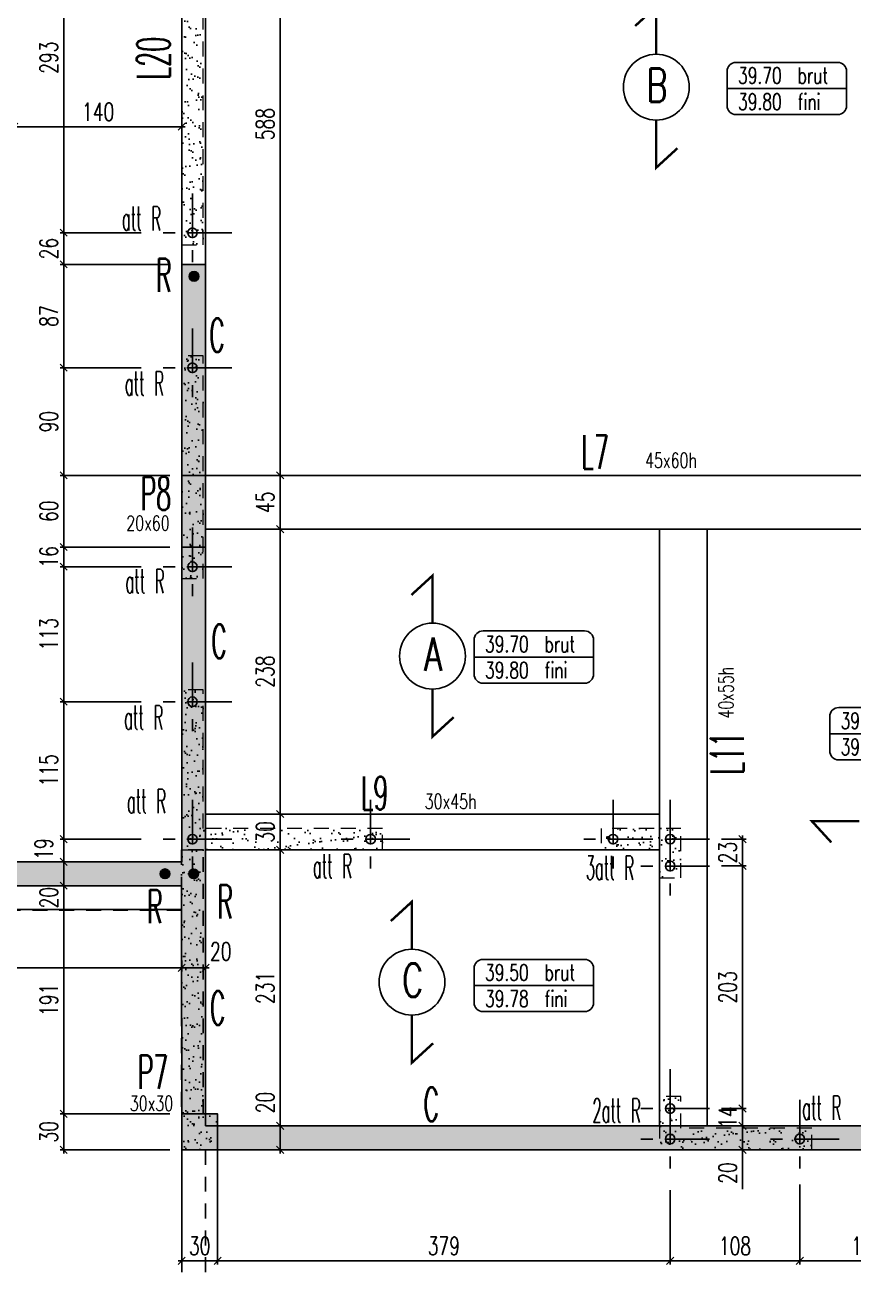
# Model space of a CAD drawing. Extents: x 308 to 437, y -199 to -146.
# Drawn here: x 351.72 to 358.66, y -180.92 to -170.46 of the extents above; entities that cross this region are included whole.
import ezdxf
from ezdxf.enums import TextEntityAlignment as Align

# ---------------------------------------------------------------- set-up
doc = ezdxf.new("R2010")
doc.units = 0
doc.header["$LTSCALE"] = 0.5
doc.header["$MEASUREMENT"] = 0
for name, pattern in [('AXES2', [1.125, 0.75, -0.125, 0.125, -0.125]), ('CACHE', [0.375, 0.25, -0.125]), ('DISCONTINU2', [0.375, 0.25, -0.125])]:
    doc.linetypes.add(name, pattern=pattern)
doc.layers.get('DEFPOINTS').update_dxf_attribs({"linetype": 'CONTINUOUS'})
for name, color, linetype in [('1_AJSA_vue2', 13, 'CONTINUOUS'), ('AXES', 6, 'AXES2'), ('COTATION', 7, 'CONTINUOUS'), ('HABILLAGE', 7, 'CONTINUOUS'), ('MURS', 3, 'CONTINUOUS'), ('PLANCHER', 7, 'CONTINUOUS'), ('POCHAGE', 254, 'CONTINUOUS'), ('POTEAUX', 1, 'CONTINUOUS'), ('POUTRES', 2, 'CONTINUOUS'), ('RAID', 1, 'CONTINUOUS'), ('RDC', 7, 'DISCONTINU2'), ('REPERAGE', 4, 'CONTINUOUS'), ('REPERE-CHAI', 4, 'CONTINUOUS'), ('REPERE-POT', 4, 'CONTINUOUS'), ('REPERE-POUT', 4, 'CONTINUOUS'), ('REPERE-RAID', 4, 'CONTINUOUS')]:
    doc.layers.add(name, color=color, linetype=linetype)
doc.styles.add('ROMANS8', font='romans.shx', dxfattribs={"width": 0.7})
doc.styles.get("Standard").update_dxf_attribs({"font": 'txt.shx'})
doc.dimstyles.new('COT50 cm', dxfattribs={"dimtxt": 0.15, "dimasz": 0.06, "dimexe": 0.03, "dimexo": 0.1, "dimgap": 0.05, "dimtad": 1, "dimdec": 0, "dimlfac": 100, "dimzin": 0, "dimdsep": 46, "dimtxsty": 'ROMANS8', "dimblk1": 'OBLIQUE', "dimblk2": 'OBLIQUE', "dimsah": 1, "dimcen": 0.03, "dimdle": 0.03, "dimclrt": 1, "dimadec": 0, "dimazin": 0, "dimtfac": 1, "dimtdec": 0, "dimtmove": 0, "dimatfit": 3, "dimfxl": 0, "dimtolj": 1, "dimtzin": 0, "dimlwd": -1, "dimlwe": -1, "dimarcsym": 0})
pattern_1 = [(37.5, (-513.79323, 160.44126), (-0.004409535, 0.134877664), [0, -0.1064, 0, -0.119, 0, -0.11375]), (7.5, (-513.79323, 160.44126), (0.12388437, 0.197550225), [0, -0.0574, 0, -0.0959, 0, -0.03675]), (327.5, (-513.87933, 160.44126), (0.21798993, 0.000396134), [0, -0.035, 0, -0.126, 0, -0.1645]), (317.5, (-513.87933, 160.44126), (0.21042886, 0.06143729), [0, -0.0175, 0, -0.0826, 0, -0.0945])]

# ---------------------------------------------------------------- blocks, each defined once
blk = doc.blocks.new('139')
at = {"layer": 'HABILLAGE', "color": 7}
blk.add_line((-0.665, 0), (0.665, 0), dxfattribs=at)
at = {"layer": 'HABILLAGE'}
blk.add_lwpolyline([(-0.565, -0.291), (0.565, -0.291, 0.414214), (0.665, -0.191), (0.665, 0.191, 0.414214), (0.565, 0.291), (-0.565, 0.291, 0.414214), (-0.665, 0.191), (-0.665, -0.191, 0.414214)], format="xyb", close=True, dxfattribs=at)
at = {"layer": 'HABILLAGE', "color": 1, "width": 0.7}
for s, p in [('brut', (0.121, 0.054)), ('fini', (0.121, -0.237))]:
    blk.add_text(s, height=0.18, dxfattribs=at).set_placement(p)
for tag, p in [('NIVBRUT', (-0.543, 0.054)), ('NIVFINI', (-0.543, -0.237))]:
    blk.add_attdef(tag, p, '', height=0.18, dxfattribs=at)
blk = doc.blocks.new('_Oblique')
at = {"layer": 'COTATION', "color": 0, "lineweight": -2}
blk.add_line((-0.5, -0.5), (0.5, 0.5), dxfattribs=at)
blk = doc.blocks.new('*D1021')
at = {"layer": 'COTATION', "color": 0, "transparency": 16777216}
for p, q in [((352.937, -179.576), (352.018, -179.576)), ((352.048, -179.906), (352.048, -179.546)), ((352.936, -179.876), (352.018, -179.876))]:
    blk.add_line(p, q, dxfattribs=at)
at = {"layer": 'DEFPOINTS', "color": 0, "transparency": 16777216}
for p in [(352.048, -179.576), (353.037, -179.576), (353.036, -179.876)]:
    blk.add_point(p, dxfattribs=at)
at = {"layer": 'COTATION', "color": 0, "transparency": 16777216, "xscale": 0.06, "yscale": 0.06, "zscale": 0.06}
for p, rotation in [((352.048, -179.576), 90), ((352.048, -179.876), 270)]:
    blk.add_blockref('_Oblique', p, dxfattribs=dict(at, rotation=rotation))
at = {"layer": 'COTATION', "color": 1, "transparency": 16777216, "insert": (351.923, -179.726), "char_height": 0.15, "attachment_point": 5, "rotation": 90, "style": 'ROMANS8'}
blk.add_mtext('\\A1;30', dxfattribs=at)
blk = doc.blocks.new('*D1022')
at = {"layer": 'COTATION', "color": 0, "transparency": 16777216}
for p, q in [((352.048, -179.606), (352.048, -177.636)), ((352.355, -177.666), (352.018, -177.666)), ((352.937, -179.576), (352.018, -179.576))]:
    blk.add_line(p, q, dxfattribs=at)
at = {"layer": 'DEFPOINTS', "color": 0, "transparency": 16777216}
for p in [(352.048, -177.666), (352.455, -177.666), (353.037, -179.576)]:
    blk.add_point(p, dxfattribs=at)
at = {"layer": 'COTATION', "color": 0, "transparency": 16777216, "xscale": 0.06, "yscale": 0.06, "zscale": 0.06}
for p, rotation in [((352.048, -177.666), 90), ((352.048, -179.576), 270)]:
    blk.add_blockref('_Oblique', p, dxfattribs=dict(at, rotation=rotation))
at = {"layer": 'COTATION', "color": 1, "transparency": 16777216, "insert": (351.923, -178.621), "char_height": 0.15, "attachment_point": 5, "rotation": 90, "style": 'ROMANS8'}
blk.add_mtext('\\A1;191', dxfattribs=at)
blk = doc.blocks.new('*D1023')
at = {"layer": 'COTATION', "color": 0, "transparency": 16777216}
for p, q in [((352.355, -177.466), (352.018, -177.466)), ((352.048, -177.696), (352.048, -177.436)), ((352.355, -177.666), (352.018, -177.666))]:
    blk.add_line(p, q, dxfattribs=at)
at = {"layer": 'DEFPOINTS', "color": 0, "transparency": 16777216}
for p in [(352.048, -177.466), (352.455, -177.466), (352.455, -177.666)]:
    blk.add_point(p, dxfattribs=at)
at = {"layer": 'COTATION', "color": 0, "transparency": 16777216, "xscale": 0.06, "yscale": 0.06, "zscale": 0.06}
for p, rotation in [((352.048, -177.466), 90), ((352.048, -177.666), 270)]:
    blk.add_blockref('_Oblique', p, dxfattribs=dict(at, rotation=rotation))
at = {"layer": 'COTATION', "color": 1, "transparency": 16777216, "insert": (351.923, -177.766), "char_height": 0.15, "attachment_point": 5, "rotation": 90, "style": 'ROMANS8'}
blk.add_mtext('\\A1;20', dxfattribs=at)
blk = doc.blocks.new('*D1024')
at = {"layer": 'COTATION', "color": 0, "transparency": 16777216}
for p, q in [((352.697, -177.276), (352.018, -177.276)), ((352.048, -177.496), (352.048, -177.246)), ((352.355, -177.466), (352.018, -177.466))]:
    blk.add_line(p, q, dxfattribs=at)
at = {"layer": 'DEFPOINTS', "color": 0, "transparency": 16777216}
for p in [(352.048, -177.276), (352.797, -177.276), (352.455, -177.466)]:
    blk.add_point(p, dxfattribs=at)
at = {"layer": 'COTATION', "color": 0, "transparency": 16777216, "xscale": 0.06, "yscale": 0.06, "zscale": 0.06}
for p, rotation in [((352.048, -177.276), 90), ((352.048, -177.466), 270)]:
    blk.add_blockref('_Oblique', p, dxfattribs=dict(at, rotation=rotation))
at = {"layer": 'COTATION', "color": 1, "transparency": 16777216, "insert": (351.881, -177.359), "char_height": 0.15, "attachment_point": 5, "rotation": 90, "style": 'ROMANS8'}
blk.add_mtext('\\A1;19', dxfattribs=at)
blk = doc.blocks.new('*D1025')
at = {"layer": 'COTATION', "color": 0, "transparency": 16777216}
for p, q in [((352.697, -176.126), (352.018, -176.126)), ((352.048, -177.306), (352.048, -176.096)), ((352.697, -177.276), (352.018, -177.276))]:
    blk.add_line(p, q, dxfattribs=at)
at = {"layer": 'DEFPOINTS', "color": 0, "transparency": 16777216}
for p in [(352.048, -176.126), (352.797, -176.126), (352.797, -177.276)]:
    blk.add_point(p, dxfattribs=at)
at = {"layer": 'COTATION', "color": 0, "transparency": 16777216, "xscale": 0.06, "yscale": 0.06, "zscale": 0.06}
for p, rotation in [((352.048, -176.126), 90), ((352.048, -177.276), 270)]:
    blk.add_blockref('_Oblique', p, dxfattribs=dict(at, rotation=rotation))
at = {"layer": 'COTATION', "color": 1, "transparency": 16777216, "insert": (351.923, -176.701), "char_height": 0.15, "attachment_point": 5, "rotation": 90, "style": 'ROMANS8'}
blk.add_mtext('\\A1;115', dxfattribs=at)
blk = doc.blocks.new('*D1026')
at = {"layer": 'COTATION', "color": 0, "transparency": 16777216}
for p, q in [((352.697, -174.996), (352.018, -174.996)), ((352.048, -176.156), (352.048, -174.966)), ((352.697, -176.126), (352.018, -176.126))]:
    blk.add_line(p, q, dxfattribs=at)
at = {"layer": 'DEFPOINTS', "color": 0, "transparency": 16777216}
for p in [(352.048, -174.996), (352.797, -174.996), (352.797, -176.126)]:
    blk.add_point(p, dxfattribs=at)
at = {"layer": 'COTATION', "color": 0, "transparency": 16777216, "xscale": 0.06, "yscale": 0.06, "zscale": 0.06}
for p, rotation in [((352.048, -174.996), 90), ((352.048, -176.126), 270)]:
    blk.add_blockref('_Oblique', p, dxfattribs=dict(at, rotation=rotation))
at = {"layer": 'COTATION', "color": 1, "transparency": 16777216, "insert": (351.923, -175.561), "char_height": 0.15, "attachment_point": 5, "rotation": 90, "style": 'ROMANS8'}
blk.add_mtext('\\A1;113', dxfattribs=at)
blk = doc.blocks.new('*D1027')
at = {"layer": 'COTATION', "color": 0, "transparency": 16777216}
for p, q in [((352.048, -175.026), (352.048, -174.802)), ((352.936, -174.832), (352.018, -174.832)), ((352.697, -174.996), (352.018, -174.996))]:
    blk.add_line(p, q, dxfattribs=at)
at = {"layer": 'DEFPOINTS', "color": 0, "transparency": 16777216}
for p in [(352.048, -174.832), (353.036, -174.832), (352.797, -174.996)]:
    blk.add_point(p, dxfattribs=at)
at = {"layer": 'COTATION', "color": 0, "transparency": 16777216, "xscale": 0.06, "yscale": 0.06, "zscale": 0.06}
for p, rotation in [((352.048, -174.832), 90), ((352.048, -174.996), 270)]:
    blk.add_blockref('_Oblique', p, dxfattribs=dict(at, rotation=rotation))
at = {"layer": 'COTATION', "color": 1, "transparency": 16777216, "insert": (351.923, -174.914), "char_height": 0.15, "attachment_point": 5, "rotation": 90, "style": 'ROMANS8'}
blk.add_mtext('\\A1;16', dxfattribs=at)
blk = doc.blocks.new('*D1028')
at = {"layer": 'COTATION', "color": 0, "transparency": 16777216}
for p, q in [((352.936, -174.232), (352.018, -174.232)), ((352.048, -174.862), (352.048, -174.202)), ((352.936, -174.832), (352.018, -174.832))]:
    blk.add_line(p, q, dxfattribs=at)
at = {"layer": 'DEFPOINTS', "color": 0, "transparency": 16777216}
for p in [(352.048, -174.232), (353.036, -174.232), (353.036, -174.832)]:
    blk.add_point(p, dxfattribs=at)
at = {"layer": 'COTATION', "color": 0, "transparency": 16777216, "xscale": 0.06, "yscale": 0.06, "zscale": 0.06}
for p, rotation in [((352.048, -174.232), 90), ((352.048, -174.832), 270)]:
    blk.add_blockref('_Oblique', p, dxfattribs=dict(at, rotation=rotation))
at = {"layer": 'COTATION', "color": 1, "transparency": 16777216, "insert": (351.923, -174.532), "char_height": 0.15, "attachment_point": 5, "rotation": 90, "style": 'ROMANS8'}
blk.add_mtext('\\A1;60', dxfattribs=at)
blk = doc.blocks.new('*D1029')
at = {"layer": 'COTATION', "color": 0, "transparency": 16777216}
for p, q in [((352.697, -173.331), (352.018, -173.331)), ((352.048, -174.262), (352.048, -173.301)), ((352.936, -174.232), (352.018, -174.232))]:
    blk.add_line(p, q, dxfattribs=at)
at = {"layer": 'DEFPOINTS', "color": 0, "transparency": 16777216}
for p in [(352.048, -173.331), (352.797, -173.331), (353.036, -174.232)]:
    blk.add_point(p, dxfattribs=at)
at = {"layer": 'COTATION', "color": 0, "transparency": 16777216, "xscale": 0.06, "yscale": 0.06, "zscale": 0.06}
for p, rotation in [((352.048, -173.331), 90), ((352.048, -174.232), 270)]:
    blk.add_blockref('_Oblique', p, dxfattribs=dict(at, rotation=rotation))
at = {"layer": 'COTATION', "color": 1, "transparency": 16777216, "insert": (351.923, -173.782), "char_height": 0.15, "attachment_point": 5, "rotation": 90, "style": 'ROMANS8'}
blk.add_mtext('\\A1;90', dxfattribs=at)
blk = doc.blocks.new('*D1030')
at = {"layer": 'COTATION', "color": 0, "transparency": 16777216}
for p, q in [((352.936, -172.466), (352.018, -172.466)), ((352.048, -173.361), (352.048, -172.436)), ((352.697, -173.331), (352.018, -173.331))]:
    blk.add_line(p, q, dxfattribs=at)
at = {"layer": 'DEFPOINTS', "color": 0, "transparency": 16777216}
for p in [(352.048, -172.466), (353.036, -172.466), (352.797, -173.331)]:
    blk.add_point(p, dxfattribs=at)
at = {"layer": 'COTATION', "color": 0, "transparency": 16777216, "xscale": 0.06, "yscale": 0.06, "zscale": 0.06}
for p, rotation in [((352.048, -172.466), 90), ((352.048, -173.331), 270)]:
    blk.add_blockref('_Oblique', p, dxfattribs=dict(at, rotation=rotation))
at = {"layer": 'COTATION', "color": 1, "transparency": 16777216, "insert": (351.923, -172.899), "char_height": 0.15, "attachment_point": 5, "rotation": 90, "style": 'ROMANS8'}
blk.add_mtext('\\A1;87', dxfattribs=at)
blk = doc.blocks.new('*D1031')
at = {"layer": 'COTATION', "color": 0, "transparency": 16777216}
for p, q in [((352.048, -172.496), (352.048, -172.171)), ((352.697, -172.201), (352.018, -172.201)), ((352.936, -172.466), (352.018, -172.466))]:
    blk.add_line(p, q, dxfattribs=at)
at = {"layer": 'DEFPOINTS', "color": 0, "transparency": 16777216}
for p in [(352.048, -172.201), (352.797, -172.201), (353.036, -172.466)]:
    blk.add_point(p, dxfattribs=at)
at = {"layer": 'COTATION', "color": 0, "transparency": 16777216, "xscale": 0.06, "yscale": 0.06, "zscale": 0.06}
for p, rotation in [((352.048, -172.201), 90), ((352.048, -172.466), 270)]:
    blk.add_blockref('_Oblique', p, dxfattribs=dict(at, rotation=rotation))
at = {"layer": 'COTATION', "color": 1, "transparency": 16777216, "insert": (351.923, -172.334), "char_height": 0.15, "attachment_point": 5, "rotation": 90, "style": 'ROMANS8'}
blk.add_mtext('\\A1;26', dxfattribs=at)
blk = doc.blocks.new('*D1032')
at = {"layer": 'COTATION', "color": 0, "transparency": 16777216}
for p, q in [((352.048, -172.231), (352.048, -169.241)), ((352.697, -169.271), (352.018, -169.271)), ((352.697, -172.201), (352.018, -172.201))]:
    blk.add_line(p, q, dxfattribs=at)
at = {"layer": 'DEFPOINTS', "color": 0, "transparency": 16777216}
for p in [(352.048, -169.271), (352.797, -169.271), (352.797, -172.201)]:
    blk.add_point(p, dxfattribs=at)
at = {"layer": 'COTATION', "color": 0, "transparency": 16777216, "xscale": 0.06, "yscale": 0.06, "zscale": 0.06}
for p, rotation in [((352.048, -169.271), 90), ((352.048, -172.201), 270)]:
    blk.add_blockref('_Oblique', p, dxfattribs=dict(at, rotation=rotation))
at = {"layer": 'COTATION', "color": 1, "transparency": 16777216, "insert": (351.923, -170.736), "char_height": 0.15, "attachment_point": 5, "rotation": 90, "style": 'ROMANS8'}
blk.add_mtext('\\A1;293', dxfattribs=at)
blk = doc.blocks.new('*D1041')
at = {"layer": 'COTATION', "color": 0, "transparency": 16777216}
for p, q in [((353.86, -179.676), (353.86, -179.346)), ((354.026, -179.676), (353.83, -179.676)), ((353.86, -179.906), (353.86, -179.676)), ((354.026, -179.876), (353.83, -179.876))]:
    blk.add_line(p, q, dxfattribs=at)
at = {"layer": 'DEFPOINTS', "color": 0, "transparency": 16777216}
for p in [(353.86, -179.676), (354.126, -179.676), (354.126, -179.876)]:
    blk.add_point(p, dxfattribs=at)
at = {"layer": 'COTATION', "color": 0, "transparency": 16777216, "xscale": 0.06, "yscale": 0.06, "zscale": 0.06}
for p, rotation in [((353.86, -179.676), 90), ((353.86, -179.876), 270)]:
    blk.add_blockref('_Oblique', p, dxfattribs=dict(at, rotation=rotation))
at = {"layer": 'COTATION', "color": 1, "transparency": 16777216, "insert": (353.735, -179.481), "char_height": 0.15, "attachment_point": 5, "rotation": 90, "style": 'ROMANS8'}
blk.add_mtext('\\A1;20', dxfattribs=at)
blk = doc.blocks.new('*D1042')
at = {"layer": 'COTATION', "color": 0, "transparency": 16777216}
for p, q in [((354.003, -177.366), (353.83, -177.366)), ((353.86, -179.706), (353.86, -177.336)), ((354.026, -179.676), (353.83, -179.676))]:
    blk.add_line(p, q, dxfattribs=at)
at = {"layer": 'DEFPOINTS', "color": 0, "transparency": 16777216}
for p in [(353.86, -177.366), (354.103, -177.366), (354.126, -179.676)]:
    blk.add_point(p, dxfattribs=at)
at = {"layer": 'COTATION', "color": 0, "transparency": 16777216, "xscale": 0.06, "yscale": 0.06, "zscale": 0.06}
for p, rotation in [((353.86, -177.366), 90), ((353.86, -179.676), 270)]:
    blk.add_blockref('_Oblique', p, dxfattribs=dict(at, rotation=rotation))
at = {"layer": 'COTATION', "color": 1, "transparency": 16777216, "insert": (353.735, -178.521), "char_height": 0.15, "attachment_point": 5, "rotation": 90, "style": 'ROMANS8'}
blk.add_mtext('\\A1;231', dxfattribs=at)
blk = doc.blocks.new('*D1043')
at = {"layer": 'COTATION', "color": 0, "transparency": 16777216}
for p, q in [((354.061, -177.066), (353.83, -177.066)), ((353.86, -177.396), (353.86, -177.036)), ((354.003, -177.366), (353.83, -177.366))]:
    blk.add_line(p, q, dxfattribs=at)
at = {"layer": 'DEFPOINTS', "color": 0, "transparency": 16777216}
for p in [(353.86, -177.066), (354.161, -177.066), (354.103, -177.366)]:
    blk.add_point(p, dxfattribs=at)
at = {"layer": 'COTATION', "color": 0, "transparency": 16777216, "xscale": 0.06, "yscale": 0.06, "zscale": 0.06}
for p, rotation in [((353.86, -177.066), 90), ((353.86, -177.366), 270)]:
    blk.add_blockref('_Oblique', p, dxfattribs=dict(at, rotation=rotation))
at = {"layer": 'COTATION', "color": 1, "transparency": 16777216, "insert": (353.735, -177.216), "char_height": 0.15, "attachment_point": 5, "rotation": 90, "style": 'ROMANS8'}
blk.add_mtext('\\A1;30', dxfattribs=at)
blk = doc.blocks.new('*D1044')
at = {"layer": 'COTATION', "color": 0, "transparency": 16777216}
for p, q in [((354.315, -174.682), (353.83, -174.682)), ((353.86, -177.096), (353.86, -174.652)), ((354.061, -177.066), (353.83, -177.066))]:
    blk.add_line(p, q, dxfattribs=at)
at = {"layer": 'DEFPOINTS', "color": 0, "transparency": 16777216}
for p in [(353.86, -174.682), (354.415, -174.682), (354.161, -177.066)]:
    blk.add_point(p, dxfattribs=at)
at = {"layer": 'COTATION', "color": 0, "transparency": 16777216, "xscale": 0.06, "yscale": 0.06, "zscale": 0.06}
for p, rotation in [((353.86, -174.682), 90), ((353.86, -177.066), 270)]:
    blk.add_blockref('_Oblique', p, dxfattribs=dict(at, rotation=rotation))
at = {"layer": 'COTATION', "color": 1, "transparency": 16777216, "insert": (353.735, -175.874), "char_height": 0.15, "attachment_point": 5, "rotation": 90, "style": 'ROMANS8'}
blk.add_mtext('\\A1;238', dxfattribs=at)
blk = doc.blocks.new('*D1045')
at = {"layer": 'COTATION', "color": 0, "transparency": 16777216}
for p, q in [((354.528, -174.232), (353.83, -174.232)), ((353.86, -174.712), (353.86, -174.202)), ((354.315, -174.682), (353.83, -174.682))]:
    blk.add_line(p, q, dxfattribs=at)
at = {"layer": 'DEFPOINTS', "color": 0, "transparency": 16777216}
for p in [(353.86, -174.232), (354.628, -174.232), (354.415, -174.682)]:
    blk.add_point(p, dxfattribs=at)
at = {"layer": 'COTATION', "color": 0, "transparency": 16777216, "xscale": 0.06, "yscale": 0.06, "zscale": 0.06}
for p, rotation in [((353.86, -174.232), 90), ((353.86, -174.682), 270)]:
    blk.add_blockref('_Oblique', p, dxfattribs=dict(at, rotation=rotation))
at = {"layer": 'COTATION', "color": 1, "transparency": 16777216, "insert": (353.735, -174.457), "char_height": 0.15, "attachment_point": 5, "rotation": 90, "style": 'ROMANS8'}
blk.add_mtext('\\A1;45', dxfattribs=at)
blk = doc.blocks.new('*D1046')
at = {"layer": 'COTATION', "color": 0, "transparency": 16777216}
for p, q in [((353.86, -174.262), (353.86, -168.321)), ((354.658, -168.351), (353.83, -168.351)), ((354.528, -174.232), (353.83, -174.232))]:
    blk.add_line(p, q, dxfattribs=at)
at = {"layer": 'DEFPOINTS', "color": 0, "transparency": 16777216}
for p in [(353.86, -168.351), (354.758, -168.351), (354.628, -174.232)]:
    blk.add_point(p, dxfattribs=at)
at = {"layer": 'COTATION', "color": 0, "transparency": 16777216, "xscale": 0.06, "yscale": 0.06, "zscale": 0.06}
for p, rotation in [((353.86, -168.351), 90), ((353.86, -174.232), 270)]:
    blk.add_blockref('_Oblique', p, dxfattribs=dict(at, rotation=rotation))
at = {"layer": 'COTATION', "color": 1, "transparency": 16777216, "insert": (353.735, -171.292), "char_height": 0.15, "attachment_point": 5, "rotation": 90, "style": 'ROMANS8'}
blk.add_mtext('\\A1;588', dxfattribs=at)
blk = doc.blocks.new('*D1050')
at = {"layer": 'COTATION', "color": 0, "transparency": 16777216}
for p, q in [((357.794, -179.676), (357.702, -179.676)), ((357.732, -179.676), (357.732, -179.906)), ((357.794, -179.876), (357.702, -179.876)), ((357.732, -179.876), (357.732, -180.206))]:
    blk.add_line(p, q, dxfattribs=at)
at = {"layer": 'DEFPOINTS', "color": 0, "transparency": 16777216}
for p in [(357.732, -179.676), (357.894, -179.676), (357.894, -179.876)]:
    blk.add_point(p, dxfattribs=at)
at = {"layer": 'COTATION', "color": 0, "transparency": 16777216, "xscale": 0.06, "yscale": 0.06, "zscale": 0.06}
for p, rotation in [((357.732, -179.676), 90), ((357.732, -179.876), 270)]:
    blk.add_blockref('_Oblique', p, dxfattribs=dict(at, rotation=rotation))
at = {"layer": 'COTATION', "color": 1, "transparency": 16777216, "insert": (357.607, -180.071), "char_height": 0.15, "attachment_point": 5, "rotation": 90, "style": 'ROMANS8'}
blk.add_mtext('\\A1;20', dxfattribs=at)
blk = doc.blocks.new('*D1051')
at = {"layer": 'COTATION', "color": 0, "transparency": 16777216}
for p, q in [((357.732, -179.706), (357.732, -179.501)), ((357.555, -179.531), (357.762, -179.531)), ((357.794, -179.676), (357.702, -179.676))]:
    blk.add_line(p, q, dxfattribs=at)
at = {"layer": 'DEFPOINTS', "color": 0, "transparency": 16777216}
for p in [(357.455, -179.531), (357.732, -179.531), (357.894, -179.676)]:
    blk.add_point(p, dxfattribs=at)
at = {"layer": 'COTATION', "color": 0, "transparency": 16777216, "xscale": 0.06, "yscale": 0.06, "zscale": 0.06}
for p, rotation in [((357.732, -179.531), 90), ((357.732, -179.676), 270)]:
    blk.add_blockref('_Oblique', p, dxfattribs=dict(at, rotation=rotation))
at = {"layer": 'COTATION', "color": 1, "transparency": 16777216, "insert": (357.607, -179.604), "char_height": 0.15, "attachment_point": 5, "rotation": 90, "style": 'ROMANS8'}
blk.add_mtext('\\A1;14', dxfattribs=at)
blk = doc.blocks.new('*D1052')
at = {"layer": 'COTATION', "color": 0, "transparency": 16777216}
for p, q in [((357.555, -177.501), (357.762, -177.501)), ((357.732, -179.561), (357.732, -177.471)), ((357.555, -179.531), (357.762, -179.531))]:
    blk.add_line(p, q, dxfattribs=at)
at = {"layer": 'DEFPOINTS', "color": 0, "transparency": 16777216}
for p in [(357.455, -177.501), (357.732, -177.501), (357.455, -179.531)]:
    blk.add_point(p, dxfattribs=at)
at = {"layer": 'COTATION', "color": 0, "transparency": 16777216, "xscale": 0.06, "yscale": 0.06, "zscale": 0.06}
for p, rotation in [((357.732, -177.501), 90), ((357.732, -179.531), 270)]:
    blk.add_blockref('_Oblique', p, dxfattribs=dict(at, rotation=rotation))
at = {"layer": 'COTATION', "color": 1, "transparency": 16777216, "insert": (357.607, -178.516), "char_height": 0.15, "attachment_point": 5, "rotation": 90, "style": 'ROMANS8'}
blk.add_mtext('\\A1;203', dxfattribs=at)
blk = doc.blocks.new('*D1053')
at = {"layer": 'COTATION', "color": 0, "transparency": 16777216}
for p, q in [((357.555, -177.276), (357.762, -177.276)), ((357.732, -177.531), (357.732, -177.246)), ((357.578, -177.501), (357.762, -177.501))]:
    blk.add_line(p, q, dxfattribs=at)
at = {"layer": 'DEFPOINTS', "color": 0, "transparency": 16777216}
for p in [(357.455, -177.276), (357.732, -177.276), (357.478, -177.501)]:
    blk.add_point(p, dxfattribs=at)
at = {"layer": 'COTATION', "color": 0, "transparency": 16777216, "xscale": 0.06, "yscale": 0.06, "zscale": 0.06}
for p, rotation in [((357.732, -177.276), 90), ((357.732, -177.501), 270)]:
    blk.add_blockref('_Oblique', p, dxfattribs=dict(at, rotation=rotation))
at = {"layer": 'COTATION', "color": 1, "transparency": 16777216, "insert": (357.607, -177.389), "char_height": 0.15, "attachment_point": 5, "rotation": 90, "style": 'ROMANS8'}
blk.add_mtext('\\A1;23', dxfattribs=at)
blk = doc.blocks.new('*D1425')
at = {"layer": 'COTATION', "color": 0, "transparency": 16777216}
for p, q in [((347.363, -177.966), (347.363, -178.383)), ((347.333, -178.353), (353.066, -178.353)), ((353.036, -178.293), (353.036, -178.383))]:
    blk.add_line(p, q, dxfattribs=at)
at = {"layer": 'DEFPOINTS', "color": 0, "transparency": 16777216}
for p in [(347.363, -177.866), (353.036, -178.193), (353.036, -178.353)]:
    blk.add_point(p, dxfattribs=at)
at = {"layer": 'COTATION', "color": 0, "transparency": 16777216, "xscale": 0.06, "yscale": 0.06, "zscale": 0.06, "rotation": 180}
blk.add_blockref('_Oblique', (347.363, -178.353), dxfattribs=at)
at = {"layer": 'COTATION', "color": 0, "transparency": 16777216, "xscale": 0.06, "yscale": 0.06, "zscale": 0.06}
blk.add_blockref('_Oblique', (353.036, -178.353), dxfattribs=at)
at = {"layer": 'COTATION', "color": 1, "transparency": 16777216, "insert": (350.199, -178.228), "char_height": 0.15, "attachment_point": 5, "style": 'ROMANS8'}
blk.add_mtext('\\A1;567', dxfattribs=at)
blk = doc.blocks.new('*D1426')
at = {"layer": 'COTATION', "color": 0, "transparency": 16777216}
for p, q in [((353.006, -178.353), (353.266, -178.353)), ((353.036, -178.293), (353.036, -178.383)), ((353.236, -178.38), (353.236, -178.323))]:
    blk.add_line(p, q, dxfattribs=at)
at = {"layer": 'DEFPOINTS', "color": 0, "transparency": 16777216}
for p in [(353.036, -178.193), (353.236, -178.353), (353.236, -178.48)]:
    blk.add_point(p, dxfattribs=at)
at = {"layer": 'COTATION', "color": 0, "transparency": 16777216, "xscale": 0.06, "yscale": 0.06, "zscale": 0.06, "rotation": 180}
blk.add_blockref('_Oblique', (353.036, -178.353), dxfattribs=at)
at = {"layer": 'COTATION', "color": 0, "transparency": 16777216, "xscale": 0.06, "yscale": 0.06, "zscale": 0.06}
blk.add_blockref('_Oblique', (353.236, -178.353), dxfattribs=at)
at = {"layer": 'COTATION', "color": 1, "transparency": 16777216, "insert": (353.363, -178.216), "char_height": 0.15, "attachment_point": 5, "style": 'ROMANS8'}
blk.add_mtext('\\A1;20', dxfattribs=at)
blk = doc.blocks.new('*D1427')
at = {"layer": 'COTATION', "color": 0, "transparency": 16777216}
for p, q in [((353.036, -179.806), (353.036, -180.836)), ((353.337, -179.806), (353.337, -180.836)), ((353.006, -180.806), (353.367, -180.806))]:
    blk.add_line(p, q, dxfattribs=at)
at = {"layer": 'DEFPOINTS', "color": 0, "transparency": 16777216}
for p in [(353.036, -179.66), (353.337, -179.66), (353.337, -180.806)]:
    blk.add_point(p, dxfattribs=at)
at = {"layer": 'COTATION', "color": 0, "transparency": 16777216, "xscale": 0.06, "yscale": 0.06, "zscale": 0.06, "rotation": 180}
blk.add_blockref('_Oblique', (353.036, -180.806), dxfattribs=at)
at = {"layer": 'COTATION', "color": 0, "transparency": 16777216, "xscale": 0.06, "yscale": 0.06, "zscale": 0.06}
blk.add_blockref('_Oblique', (353.337, -180.806), dxfattribs=at)
at = {"layer": 'COTATION', "color": 1, "transparency": 16777216, "insert": (353.186, -180.681), "char_height": 0.15, "attachment_point": 5, "style": 'ROMANS8'}
blk.add_mtext('\\A1;30', dxfattribs=at)
blk = doc.blocks.new('*D1428')
at = {"layer": 'COTATION', "color": 0, "transparency": 16777216}
for p, q in [((353.337, -179.806), (353.337, -180.836)), ((357.126, -180.215), (357.126, -180.836)), ((353.307, -180.806), (357.156, -180.806))]:
    blk.add_line(p, q, dxfattribs=at)
at = {"layer": 'DEFPOINTS', "color": 0, "transparency": 16777216}
for p in [(353.337, -179.66), (357.126, -180.115), (357.126, -180.806)]:
    blk.add_point(p, dxfattribs=at)
at = {"layer": 'COTATION', "color": 0, "transparency": 16777216, "xscale": 0.06, "yscale": 0.06, "zscale": 0.06, "rotation": 180}
blk.add_blockref('_Oblique', (353.337, -180.806), dxfattribs=at)
at = {"layer": 'COTATION', "color": 0, "transparency": 16777216, "xscale": 0.06, "yscale": 0.06, "zscale": 0.06}
blk.add_blockref('_Oblique', (357.126, -180.806), dxfattribs=at)
at = {"layer": 'COTATION', "color": 1, "transparency": 16777216, "insert": (355.231, -180.681), "char_height": 0.15, "attachment_point": 5, "style": 'ROMANS8'}
blk.add_mtext('\\A1;379', dxfattribs=at)
blk = doc.blocks.new('*D1429')
at = {"layer": 'COTATION', "color": 0, "transparency": 16777216}
for p, q in [((357.126, -180.215), (357.126, -180.836)), ((358.211, -180.166), (358.211, -180.836)), ((357.096, -180.806), (358.241, -180.806))]:
    blk.add_line(p, q, dxfattribs=at)
at = {"layer": 'DEFPOINTS', "color": 0, "transparency": 16777216}
for p in [(357.126, -180.115), (358.211, -180.066), (358.211, -180.806)]:
    blk.add_point(p, dxfattribs=at)
at = {"layer": 'COTATION', "color": 0, "transparency": 16777216, "xscale": 0.06, "yscale": 0.06, "zscale": 0.06, "rotation": 180}
blk.add_blockref('_Oblique', (357.126, -180.806), dxfattribs=at)
at = {"layer": 'COTATION', "color": 0, "transparency": 16777216, "xscale": 0.06, "yscale": 0.06, "zscale": 0.06}
blk.add_blockref('_Oblique', (358.211, -180.806), dxfattribs=at)
at = {"layer": 'COTATION', "color": 1, "transparency": 16777216, "insert": (357.668, -180.681), "char_height": 0.15, "attachment_point": 5, "style": 'ROMANS8'}
blk.add_mtext('\\A1;108', dxfattribs=at)
blk = doc.blocks.new('*D1430')
at = {"layer": 'COTATION', "color": 0, "transparency": 16777216}
for p, q in [((358.211, -180.166), (358.211, -180.836)), ((359.341, -180.166), (359.341, -180.836)), ((358.181, -180.806), (359.371, -180.806))]:
    blk.add_line(p, q, dxfattribs=at)
at = {"layer": 'DEFPOINTS', "color": 0, "transparency": 16777216}
for p in [(358.211, -180.066), (359.341, -180.066), (359.341, -180.806)]:
    blk.add_point(p, dxfattribs=at)
at = {"layer": 'COTATION', "color": 0, "transparency": 16777216, "xscale": 0.06, "yscale": 0.06, "zscale": 0.06, "rotation": 180}
blk.add_blockref('_Oblique', (358.211, -180.806), dxfattribs=at)
at = {"layer": 'COTATION', "color": 0, "transparency": 16777216, "xscale": 0.06, "yscale": 0.06, "zscale": 0.06}
blk.add_blockref('_Oblique', (359.341, -180.806), dxfattribs=at)
at = {"layer": 'COTATION', "color": 1, "transparency": 16777216, "insert": (358.776, -180.681), "char_height": 0.15, "attachment_point": 5, "style": 'ROMANS8'}
blk.add_mtext('\\A1;113', dxfattribs=at)
blk = doc.blocks.new('A$C6B096A38')
at = {"layer": 'POCHAGE'}
h = blk.add_hatch(dxfattribs=at)
h.set_pattern_fill('AR-SAND', color=0, scale=0.07)
h.set_pattern_definition(pattern_1)
h.paths.add_polyline_path([(7.12, -8.73), (6.94, -8.73), (6.94, -11.86), (7.12, -11.86)])
h = blk.add_hatch(dxfattribs=at)
h.set_pattern_fill('AR-SAND', color=0, scale=0.07)
h.set_pattern_definition(pattern_1)
h.paths.add_polyline_path([(7.12, -12.79), (6.94, -12.79), (6.94, -14.655), (7.12, -14.655)])
h = blk.add_hatch(dxfattribs=at)
h.set_pattern_fill('AR-SAND', color=0, scale=0.07)
h.set_pattern_definition(pattern_1)
h.paths.add_polyline_path([(8.622, -16.745), (7.12, -16.745), (7.12, -15.585), (6.94, -15.585), (6.94, -16.925), (8.622, -16.925)])
h = blk.add_hatch(dxfattribs=at)
h.set_pattern_fill('AR-SAND', color=0, scale=0.07)
h.set_pattern_definition(pattern_1)
h.paths.add_polyline_path([(11.12, -16.745), (10.452, -16.745), (10.452, -16.925), (10.94, -16.925), (10.94, -17.16), (11.12, -17.16)])
h = blk.add_hatch(dxfattribs=at)
h.set_pattern_fill('AR-SAND', color=0, scale=0.07)
h.set_pattern_definition(pattern_1)
h.paths.add_polyline_path([(12.215, -19.255), (11.12, -19.255), (11.12, -18.99), (10.94, -18.99), (10.94, -19.435), (12.215, -19.435)])
h = blk.add_hatch(dxfattribs=at)
h.set_pattern_fill('AR-SAND', color=0, scale=0.07)
h.set_pattern_definition(pattern_1)
h.paths.add_polyline_path([(7.24, -19.135), (6.94, -19.135), (6.94, -19.435), (7.24, -19.435)])
at = {"layer": 'AXES', "color": 1}
for p, q in [((7.03, -11.431), (7.03, -12.089)), ((7.359, -11.76), (6.701, -11.76)), ((7.03, -12.561), (7.03, -13.219)), ((7.359, -12.89), (6.701, -12.89)), ((7.03, -14.226), (7.03, -14.884)), ((7.359, -14.555), (6.701, -14.555)), ((7.03, -15.356), (7.03, -16.014)), ((7.359, -15.685), (6.701, -15.685)), ((7.03, -16.506), (7.03, -17.164)), ((8.522, -16.506), (8.522, -17.164)), ((10.552, -16.506), (10.552, -17.164)), ((11.03, -16.506), (11.03, -17.164)), ((11.03, -16.731), (11.03, -17.389)), ((7.359, -16.835), (6.701, -16.835)), ((8.851, -16.835), (8.193, -16.835)), ((10.881, -16.835), (10.223, -16.835)), ((11.359, -16.835), (10.701, -16.835)), ((11.359, -17.06), (10.701, -17.06)), ((11.03, -18.761), (11.03, -19.419)), ((11.03, -19.016), (11.03, -19.674)), ((12.115, -19.016), (12.115, -19.674)), ((11.359, -19.09), (10.701, -19.09)), ((11.359, -19.345), (10.701, -19.345)), ((12.444, -19.345), (11.786, -19.345))]:
    blk.add_line(p, q, dxfattribs=at)
at = {"layer": 'RAID'}
for centre in [(7.03, -11.76), (7.03, -12.89), (7.03, -14.555), (7.03, -15.685), (7.03, -16.835), (8.522, -16.835), (10.552, -16.835), (11.03, -16.835), (11.03, -17.06), (11.03, -19.09), (11.03, -19.345), (12.115, -19.345)]:
    blk.add_circle(centre, 0.04, dxfattribs=at)
at = {"layer": 'RDC', "linetype": 'CACHE', "lineweight": 15}
for points in [[(7.12, -11.86), (7.12, -8.73), (6.94, -8.73), (6.94, -11.86)], [(7.12, -12.79), (6.94, -12.79), (6.94, -14.655), (7.12, -14.655)], [(7.12, -15.585), (6.94, -15.585), (6.94, -16.925), (8.622, -16.925), (8.622, -16.745), (7.12, -16.745)], [(11.12, -16.745), (10.452, -16.745), (10.452, -16.925), (10.94, -16.925), (10.94, -17.16), (11.12, -17.16)], [(12.215, -19.255), (11.12, -19.255), (11.12, -18.99), (10.94, -18.99), (10.94, -19.435), (12.215, -19.435)], [(6.94, -19.435), (7.24, -19.435), (7.24, -19.135), (6.94, -19.135)]]:
    blk.add_lwpolyline(points, close=True, dxfattribs=at)
blk = doc.blocks.new('*D1661')
at = {"layer": 'COTATION', "color": 0, "transparency": 16777216}
for p, q in [((351.635, -171.22), (351.635, -171.344)), ((351.605, -171.314), (353.066, -171.314)), ((353.036, -171.352), (353.036, -171.284))]:
    blk.add_line(p, q, dxfattribs=at)
at = {"layer": 'DEFPOINTS', "color": 0, "transparency": 16777216}
for p in [(351.635, -171.12), (353.036, -171.314), (353.036, -171.452)]:
    blk.add_point(p, dxfattribs=at)
at = {"layer": 'COTATION', "color": 0, "transparency": 16777216, "xscale": 0.06, "yscale": 0.06, "zscale": 0.06, "rotation": 180}
blk.add_blockref('_Oblique', (351.635, -171.314), dxfattribs=at)
at = {"layer": 'COTATION', "color": 0, "transparency": 16777216, "xscale": 0.06, "yscale": 0.06, "zscale": 0.06}
blk.add_blockref('_Oblique', (353.036, -171.314), dxfattribs=at)
at = {"layer": 'COTATION', "color": 1, "transparency": 16777216, "insert": (352.336, -171.189), "char_height": 0.15, "attachment_point": 5, "style": 'ROMANS8'}
blk.add_mtext('\\A1;140', dxfattribs=at)

msp = doc.modelspace()

# ---------------------------------------------------------------- hatches: boundary and pattern name
at = {"layer": 'POCHAGE'}
h = msp.add_hatch(color=256, dxfattribs=at)
h.dxf.hatch_style = 1
h.paths.add_polyline_path([(353.2361, -173.2363), (353.0362, -173.2363), (353.0362, -174.2324), (353.2361, -174.2323)])
h.paths.add_polyline_path([(353.2362, -172.4663), (353.0362, -172.4663), (353.0362, -173.2363), (353.2361, -173.2363)])
h.paths.add_polyline_path([(353.0991, -172.5663, -1), (353.1791, -172.5663, -1)], flags=16)
h = msp.add_hatch(color=256, dxfattribs=at)
h.dxf.hatch_style = 1
h.paths.add_polyline_path([(353.2361, -174.8323), (353.0362, -174.8323), (353.0362, -177.4663), (351.6357, -177.4663), (351.6357, -177.666), (353.0351, -177.666), (353.0351, -177.8663), (353.0366, -179.5762), (353.2359, -179.5762)])
h.paths.add_polyline_path([(352.936, -177.5662, -1), (352.856, -177.5662, -1)], flags=16)
h.paths.add_polyline_path([(353.176, -177.5663, -1), (353.096, -177.5663, -1)], flags=16)
h.paths.add_polyline_path([(351.6357, -177.4663), (351.4357, -177.4663), (351.4357, -177.666), (351.6357, -177.666)])
h.paths.add_polyline_path([(351.4357, -177.4663), (347.3626, -177.4663), (347.3626, -177.666), (351.4357, -177.666)])
h.paths.add_polyline_path([(347.424, -177.5663, -1), (347.504, -177.5663, -1)], flags=16)
h = msp.add_hatch(color=256, dxfattribs=at)
h.dxf.hatch_style = 1
h.paths.add_polyline_path([(367.8291, -179.6763), (360.6731, -179.6763), (360.6728, -176.1707), (360.4928, -176.1707), (360.4931, -179.6763), (353.3369, -179.6763), (353.3369, -179.8763), (367.8291, -179.8763)])
h.paths.add_polyline_path([(360.6228, -179.7763, -1), (360.5428, -179.7763, -1)], flags=16)
h.paths.add_polyline_path([(360.5457, -176.2759, -1), (360.6257, -176.2759, -1)], flags=16)
h = msp.add_hatch(dxfattribs=at)
h.set_pattern_fill('AR-SAND', color=0, scale=0.07)
h.set_pattern_definition([(37.5, (28.93458, -2.21), (-0.004409535, 0.134877664), [0, -0.1064, 0, -0.119, 0, -0.11375]), (7.5, (28.93458, -2.21), (0.12388437, 0.197550225), [0, -0.0574, 0, -0.0959, 0, -0.03675]), (327.5, (28.84848, -2.21), (0.21798993, 0.000396134), [0, -0.035, 0, -0.126, 0, -0.1645]), (317.5, (28.84848, -2.21), (0.21042886, 0.06143729), [0, -0.0175, 0, -0.0826, 0, -0.0945])])
h.paths.add_polyline_path([(353.0336, -179.5763), (353.2157, -179.5763), (353.2157, -177.3663), (353.034, -177.3663)])
at = {"layer": 'POTEAUX'}
h = msp.add_hatch(color=256, dxfattribs=at)
h.dxf.hatch_style = 1
h.paths.add_polyline_path([(353.2361, -174.2323), (353.0359, -174.2324), (353.036, -174.8323), (353.2362, -174.8323)])
h = msp.add_hatch(color=256, dxfattribs=at)
h.dxf.hatch_style = 1
h.paths.add_polyline_path([(353.3369, -179.8763), (353.3369, -179.5763), (353.0369, -179.5763), (353.0369, -179.8763)])
at = {"layer": 'RAID'}
for points in [[(353.0991, -172.5663, 1), (353.1791, -172.5663, 1)], [(352.856, -177.5662, -1), (352.936, -177.5662, -1)], [(353.096, -177.5663, -1), (353.176, -177.5663, -1)]]:
    msp.add_hatch(color=256, dxfattribs=at).paths.add_polyline_path(points)

# ---------------------------------------------------------------- linework, layer by layer
at = {"layer": '1_AJSA_vue2', "linetype": 'CACHE'}
for p, q in [((346.8456, -177.666), (353.0359, -177.666)), ((353.0369, -179.8763), (353.0361, -183.2637)), ((353.2359, -179.8763), (353.2359, -183.2637))]:
    msp.add_line(p, q, dxfattribs=at)
msp.add_lwpolyline([(353.0359, -177.8699), (346.8454, -177.8689)], dxfattribs=at)
at = {"layer": 'MURS'}
for p, q in [((347.3626, -177.4663), (353.0359, -177.4663)), ((353.2359, -179.6763), (360.483, -179.6763))]:
    msp.add_line(p, q, dxfattribs=at)
for points in [[(353.0362, -172.4663), (353.2362, -172.4663), (353.2359, -179.6763)], [(353.0362, -177.4663), (353.0362, -172.4663)], [(347.3626, -177.4663), (347.3626, -177.6662), (353.0351, -177.6663), (353.0369, -179.8763), (376.2545, -179.8763)]]:
    msp.add_lwpolyline(points, dxfattribs=at)
at = {"layer": 'PLANCHER', "color": 1, "const_width": 0.02}
for points in [[(357.0093, -170.7069), (357.0093, -170.3088), (356.8321, -170.4711)], [(357.0093, -171.2582), (357.0093, -171.6563), (357.1865, -171.494)], [(355.1361, -175.4687), (355.1361, -175.0706), (354.9589, -175.2329)], [(355.1361, -176.02), (355.1361, -176.4181), (355.3133, -176.2558)], [(358.7107, -177.1264), (358.3126, -177.1264), (358.4749, -177.3036)], [(354.9637, -178.1978), (354.9637, -177.7997), (354.7865, -177.962)], [(354.9637, -178.7491), (354.9637, -179.1472), (355.1409, -178.9849)]]:
    msp.add_lwpolyline(points, dxfattribs=at)
at = {"layer": 'PLANCHER', "color": 1}
for centre in [(357.0093, -170.9825), (355.1361, -175.7444), (354.9637, -178.4734)]:
    msp.add_circle(centre, 0.2757, dxfattribs=at)
at = {"layer": 'POTEAUX'}
for points in [[(353.2361, -174.2323), (353.0359, -174.2324), (353.036, -174.8323), (353.2362, -174.8323)], [(353.3369, -179.8763), (353.3369, -179.5763), (353.0369, -179.5763), (353.0369, -179.8763)]]:
    msp.add_lwpolyline(points, close=True, dxfattribs=at)
at = {"layer": 'POUTRES'}
for p, q in [((353.0355, -168.3513), (353.0361, -172.4663)), ((353.236, -168.3513), (353.236, -172.4663)), ((360.4578, -174.2323), (353.2361, -174.2323)), ((360.4578, -174.6823), (353.2361, -174.6823)), ((357.0361, -179.6763), (357.0361, -174.6823)), ((357.4361, -179.6763), (357.4361, -174.6823)), ((353.2361, -177.0663), (357.0361, -177.0663)), ((353.2361, -177.3663), (357.0361, -177.3663))]:
    msp.add_line(p, q, dxfattribs=at)
at = {"layer": 'POUTRES', "color": 0}
msp.add_lwpolyline([(347.3626, -177.6662), (347.3629, -177.8662), (353.0351, -177.8663), (353.0351, -177.6663)], dxfattribs=at)
at = {"layer": 'RAID'}
for centre in [(353.1391, -172.5663), (352.896, -177.5662), (353.136, -177.5663)]:
    msp.add_circle(centre, 0.04, dxfattribs=at)
at = {"layer": 'RDC'}
msp.add_lwpolyline([(353.0336, -179.5763), (353.2157, -179.5763), (353.2157, -177.3663), (353.034, -177.3663)], close=True, dxfattribs=at)

# ---------------------------------------------------------------- block references
at = {"layer": 'HABILLAGE', "color": 1, "xscale": 0.7521624, "yscale": 0.7521624, "zscale": 0.7521624}
for p, values in [((358.1025, -170.994), {'NIVBRUT': '39.70', 'NIVFINI': '39.80'}), ((355.9841, -175.7522), {'NIVBRUT': '39.70', 'NIVFINI': '39.80'}), ((358.9615, -176.3939), {'NIVBRUT': '39.70', 'NIVFINI': '39.80'}), ((355.9841, -178.5012), {'NIVBRUT': '39.50', 'NIVFINI': '39.78'})]:
    msp.add_blockref('139', p, dxfattribs=at).add_auto_attribs(values)
at = {"layer": 'RDC'}
msp.add_blockref('A$C6B096A38', (346.0959, -160.4413), dxfattribs=at)

# ---------------------------------------------------------------- texts
at = {"layer": 'PLANCHER', "color": 1, "width": 0.7}
for s, p in [('B', (357.0157, -170.966)), ('A', (355.1425, -175.7279)), ('C', (354.9701, -178.4569))]:
    msp.add_text(s, height=0.28, dxfattribs=at).set_placement(p, align=Align.MIDDLE)
at = {"layer": 'REPERAGE', "color": 1, "style": 'ROMANS8', "width": 0.7}
for s, p in [(' 45x60h', (356.8553, -174.1686)), (' 30x45h', (355.0101, -177.0231))]:
    msp.add_text(s, height=0.125, dxfattribs=at).set_placement(p)
msp.add_text(' 40x55h', height=0.125, rotation=90, dxfattribs=at).set_placement((357.6556, -176.3275))
at = {"layer": 'REPERE-CHAI', "color": 4, "width": 0.519}
for p in [(353.2658, -173.1988), (353.2833, -175.7604), (353.2711, -178.8294), (355.0593, -179.6356)]:
    msp.add_text('C', height=0.28, dxfattribs=at).set_placement(p)
at = {"layer": 'REPERE-POT', "color": 4, "width": 0.519}
for s, p in [('P8', (352.6914, -174.5227)), ('P7', (352.6674, -179.3651))]:
    msp.add_text(s, height=0.28, dxfattribs=at).set_placement(p)
at = {"layer": 'REPERE-POT', "color": 1, "style": 'ROMANS8', "width": 0.7}
for s, p in [('20x60', (352.5713, -174.6942)), ('30x30', (352.6009, -179.5504))]:
    msp.add_text(s, height=0.125, dxfattribs=at).set_placement(p)
at = {"layer": 'REPERE-POUT', "width": 0.519}
for s, p in [('L20', (352.9395, -170.9176)), ('L11', (357.7436, -176.7341))]:
    msp.add_text(s, height=0.28, rotation=90, dxfattribs=at).set_placement(p)
for s, p in [('L7', (356.3806, -174.1761)), ('L9', (354.5353, -177.0307))]:
    msp.add_text(s, height=0.28, dxfattribs=at).set_placement(p)
at = {"layer": 'REPERE-RAID', "color": 4}
for s, height, width, p in [('att R', 0.2, 0.45, (352.5361, -172.1818)), ('R', 0.28, 0.519, (352.8197, -172.6968)), ('att R', 0.2, 0.45, (352.5606, -173.5622)), ('att R', 0.2, 0.45, (352.5655, -175.2176)), ('att R', 0.2, 0.45, (352.5547, -176.3587)), ('att R', 0.2, 0.45, (352.5785, -177.0589)), ('att R', 0.2, 0.45, (354.1353, -177.602)), ('3att R', 0.2, 0.45, (356.4199, -177.6164)), ('R', 0.28, 0.519, (352.7438, -177.9793)), ('R', 0.28, 0.519, (353.3333, -177.9398)), ('2att R', 0.2, 0.45, (356.4752, -179.6481)), ('att R', 0.2, 0.45, (358.2319, -179.6248))]:
    msp.add_text(s, height=height, dxfattribs=dict(at, width=width)).set_placement(p)

# ---------------------------------------------------------------- dimensions: what is measured, and where the dimension line sits
at = {"layer": 'COTATION'}
for base, p1, p2, picture, middle in [((353.8595, -168.3513), (354.6281, -174.2323), (354.7579, -168.3513), '*D1046', (353.7345, -171.2918)), ((352.048, -169.2713), (352.797, -172.2013), (352.797, -169.2713), '*D1032', (351.923, -170.7363)), ((352.048, -172.46626), (352.79697, -173.33127), (353.03615, -172.46626), '*D1030', (351.923, -172.89877)), ((352.048, -173.3313), (353.0362, -174.2324), (352.797, -173.3313), '*D1029', (351.923, -173.7818)), ((352.048, -174.2324), (353.0362, -174.8323), (353.0362, -174.2324), '*D1028', (351.923, -174.5323)), ((353.8595, -174.2323), (354.4147, -174.6823), (354.6281, -174.2323), '*D1045', (353.7345, -174.4573)), ((353.8595, -174.6823), (354.1611, -177.0663), (354.4147, -174.6823), '*D1044', (353.7345, -175.8743)), ((352.048, -174.9961), (352.7969, -176.1261), (352.797, -174.9961), '*D1026', (351.923, -175.5611)), ((352.048, -176.1261), (352.7972, -177.2763), (352.7969, -176.1261), '*D1025', (351.923, -176.7012)), ((353.8595, -177.0663), (354.1028, -177.3663), (354.1611, -177.0663), '*D1043', (353.7345, -177.2163)), ((353.8595, -177.3663), (354.1256, -179.6763), (354.1028, -177.3663), '*D1042', (353.7345, -178.5213)), ((357.7319, -177.5013), (357.4547, -179.5313), (357.455, -177.5013), '*D1052', (357.6069, -178.5163)), ((352.048, -177.666), (353.0369, -179.5763), (352.455, -177.666), '*D1022', (351.923, -178.6211))]:
    dim = msp.add_linear_dim(base=base, p1=p1, p2=p2, angle=90, dimstyle='COT50 cm', override={"dimtmove": 1}, dxfattribs=at)
    dim.commit()
    dim.dimension.update_dxf_attribs({"geometry": picture, "text_midpoint": middle})
at = {"layer": 'COTATION', "color": 0}
dim = msp.add_linear_dim(base=(353.036, -171.314), p1=(351.6354, -171.1204), p2=(353.036, -171.452), dimstyle='COT50 cm', override={"dimtmove": 1, "dimfxl": 0.3}, dxfattribs=at)
dim.commit()
dim.dimension.update_dxf_attribs({"geometry": '*D1661', "text_midpoint": (352.3357, -171.189)})
at = {"layer": 'COTATION'}
for base, p1, p2, picture, middle in [((352.048, -172.20127), (353.03615, -172.46626), (352.797, -172.20127), '*D1031', (352.048, -172.33377)), ((352.048, -174.8323), (352.797, -174.9961), (353.0362, -174.8323), '*D1027', (352.048, -174.9142)), ((352.048, -177.2763), (352.455, -177.4663), (352.7972, -177.2763), '*D1024', (352.0056, -177.3585)), ((357.73193, -177.27626), (357.47836, -177.50127), (357.45498, -177.27626), '*D1053', (357.73193, -177.38877)), ((352.048, -177.4663), (352.455, -177.666), (352.455, -177.4663), '*D1023', (352.048, -177.7664)), ((357.73193, -179.53127), (357.894, -179.67626), (357.45474, -179.53127), '*D1051', (357.73193, -179.60377))]:
    dim = msp.add_linear_dim(base=base, p1=p1, p2=p2, angle=90, dimstyle='COT50 cm', override={"dimtmove": 1}, dxfattribs=at)
    dim.commit()
    dim.dimension.update_dxf_attribs({"geometry": picture, "text_midpoint": middle, "dimtype": 160})
for base, p1, p2, picture, middle in [((353.0355, -178.3532), (347.3629, -177.8662), (353.0355, -178.1932), '*D1425', (350.1992, -178.2282)), ((357.1261, -180.8057), (353.3369, -179.6597), (357.1261, -180.1151), '*D1428', (355.2315, -180.6807)), ((358.2109, -180.8057), (357.1261, -180.1151), (358.2109, -180.0664), '*D1429', (357.6685, -180.6807)), ((359.3405, -180.8057), (358.2109, -180.0664), (359.3405, -180.0664), '*D1430', (358.7757, -180.6807))]:
    dim = msp.add_linear_dim(base=base, p1=p1, p2=p2, dimstyle='COT50 cm', override={"dimtmove": 1}, dxfattribs=at)
    dim.commit()
    dim.dimension.update_dxf_attribs({"geometry": picture, "text_midpoint": middle})
dim = msp.add_linear_dim(base=(353.2359, -178.3532), p1=(353.0355, -178.1932), p2=(353.2359, -178.4803), dimstyle='COT50 cm', override={"dimtmove": 1}, dxfattribs=at)
dim.commit()
dim.dimension.update_dxf_attribs({"geometry": '*D1426', "text_midpoint": (353.3628, -178.3405), "dimtype": 160})
for base, p1, p2, picture, middle in [((353.8595, -179.6763), (354.1256, -179.8763), (354.1256, -179.6763), '*D1041', (353.7345, -179.4813)), ((352.048, -179.5763), (353.0359, -179.8763), (353.0369, -179.5763), '*D1021', (351.923, -179.7263))]:
    dim = msp.add_linear_dim(base=base, p1=p1, p2=p2, angle=90, dimstyle='COT50 cm', dxfattribs=at)
    dim.commit()
    dim.dimension.update_dxf_attribs({"geometry": picture, "text_midpoint": middle})
dim = msp.add_linear_dim(base=(353.3369, -180.8057), p1=(353.0359, -179.6597), p2=(353.3369, -179.6597), dimstyle='COT50 cm', dxfattribs=at)
dim.commit()
dim.dimension.update_dxf_attribs({"geometry": '*D1427', "text_midpoint": (353.1864, -180.6807)})
dim = msp.add_linear_dim(base=(357.7319, -179.6763), p1=(357.894, -179.8763), p2=(357.894, -179.6763), angle=90, dimstyle='COT50 cm', dxfattribs=at)
dim.commit()
dim.dimension.update_dxf_attribs({"geometry": '*D1050', "text_midpoint": (357.7319, -180.0713), "dimtype": 160})

doc.saveas('drawing.dxf')
